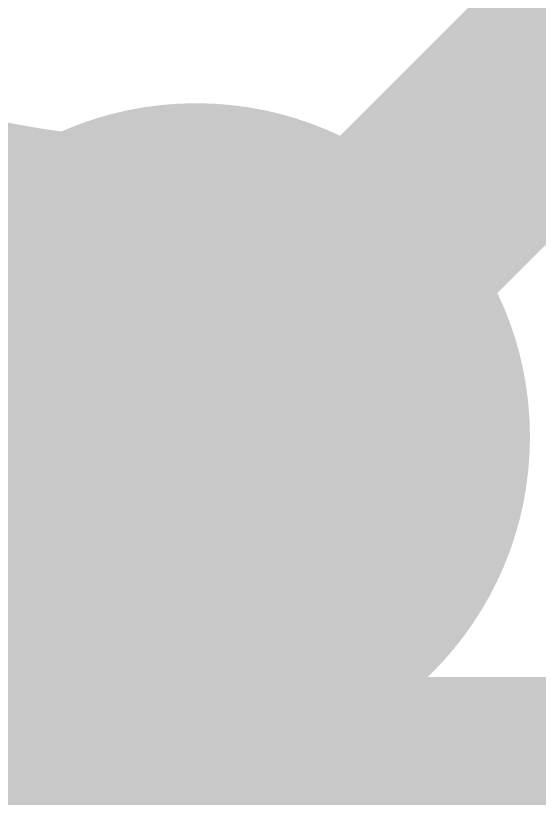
# Model space of a CAD drawing. Header units: inches. Extents: x -3 to 191, y -18 to 93.
# Drawn here: x 123.938 to 124.408, y 43.976 to 44.679 of the extents above; entities that cross this region are included whole.
import ezdxf

# ---------------------------------------------------------------- set-up
doc = ezdxf.new("R2010")
doc.units = ezdxf.units.IN
for name, color, linetype in [('Bottom Layer', 5, 'Continuous'), ('GND 1', 90, 'Continuous'), ('GND 2', 156, 'Continuous'), ('Mechanical 13', 56, 'Continuous'), ('PWR', 16, 'Continuous'), ('Signal L4', 76, 'Continuous'), ('Top Layer', 1, 'Continuous'), ('Top Solder', 216, 'Continuous'), ('Via Holes', 16, 'Continuous')]:
    doc.layers.add(name, color=color, linetype=linetype)
doc.styles.add('Arial', font='', dxfattribs={"height": 0.2})
doc.styles.get('Arial').set_extended_font_data('Arial')

# ---------------------------------------------------------------- blocks, each defined once
blk = doc.blocks.new('RES_0805_219')
at = {"layer": 'Top Solder'}
h = blk.add_hatch(color=216, dxfattribs=at)
edge = h.paths.add_edge_path()
edge.add_arc((-1.325, 0.725), 0.2266, 90, 180)
edge.add_line((-1.5516, 0.725), (-1.5516, -0.725))
edge.add_arc((-1.325, -0.725), 0.2266, 180, 270)
edge.add_line((-1.325, -0.9516), (-0.575, -0.9516))
edge.add_arc((-0.575, -0.725), 0.2266, 270, 360)
edge.add_line((-0.3484, -0.725), (-0.3484, 0.725))
edge.add_arc((-0.575, 0.725), 0.2266, 0, 90)
edge.add_line((-0.575, 0.9516), (-1.325, 0.9516))
at = {"layer": 'Mechanical 13', "style": 'Arial'}
blk.add_text('R100', height=1.000001, dxfattribs=at).set_placement((-1.74944, -0.49984))

msp = doc.modelspace()

# ---------------------------------------------------------------- hatches: boundary and pattern name
at = {"layer": 'Bottom Layer'}
h = msp.add_hatch(color=5, dxfattribs=at)
edge = h.paths.add_edge_path()
edge.add_arc((124.1, 44.3), 0.3, 0, 360)
at = {"layer": 'GND 1'}
h = msp.add_hatch(color=90, dxfattribs=at)
edge = h.paths.add_edge_path()
edge.add_arc((124.1, 44.3), 0.3, 0, 360)
at = {"layer": 'GND 2'}
h = msp.add_hatch(color=156, dxfattribs=at)
edge = h.paths.add_edge_path()
edge.add_arc((124.1, 44.3), 0.3, 0, 360)
at = {"layer": 'PWR'}
h = msp.add_hatch(color=16, dxfattribs=at)
edge = h.paths.add_edge_path()
edge.add_arc((124.1, 44.3), 0.3, 0, 360)
at = {"layer": 'Signal L4'}
h = msp.add_hatch(color=76, dxfattribs=at)
edge = h.paths.add_edge_path()
edge.add_arc((124.1, 44.3), 0.3, 0, 360)
at = {"layer": 'Top Layer'}
h = msp.add_hatch(color=1, dxfattribs=at)
edge = h.paths.add_edge_path()
edge.add_arc((124.1, 44.3), 0.3, 0, 360)
at = {"layer": 'Via Holes'}
h = msp.add_hatch(color=7, dxfattribs=at)
edge = h.paths.add_edge_path()
edge.add_arc((124.1, 44.3), 0.15, 0, 360)

# ---------------------------------------------------------------- linework, layer by layer
at = {"layer": 'Signal L4'}
msp.add_lwpolyline([(124.1, 44.3, 0.2, 0.2, 0), (125.1, 45.3, 0.2, 0.2, 0)], format="xyseb", dxfattribs=at)
msp.add_lwpolyline([(124.05, 44.3, 0.1, 0.1, 1), (124.15, 44.3, 0.1, 0.1, 1)], format="xyseb", close=True, dxfattribs=at)
at = {"layer": 'Top Layer'}
msp.add_lwpolyline([(124.1, 43.45001, 0.2, 0.2, 0), (124.1, 44.3, 0.2, 0.2, 0)], format="xyseb", dxfattribs=at)
msp.add_lwpolyline([(124.05, 44.3, 0.1, 0.1, 1), (124.15, 44.3, 0.1, 0.1, 1)], format="xyseb", close=True, dxfattribs=at)

# ---------------------------------------------------------------- block references
at = {"rotation": 90}
msp.add_blockref('RES_0805_219', (124.15001, 44.35), dxfattribs=at)

doc.saveas('drawing.dxf')
